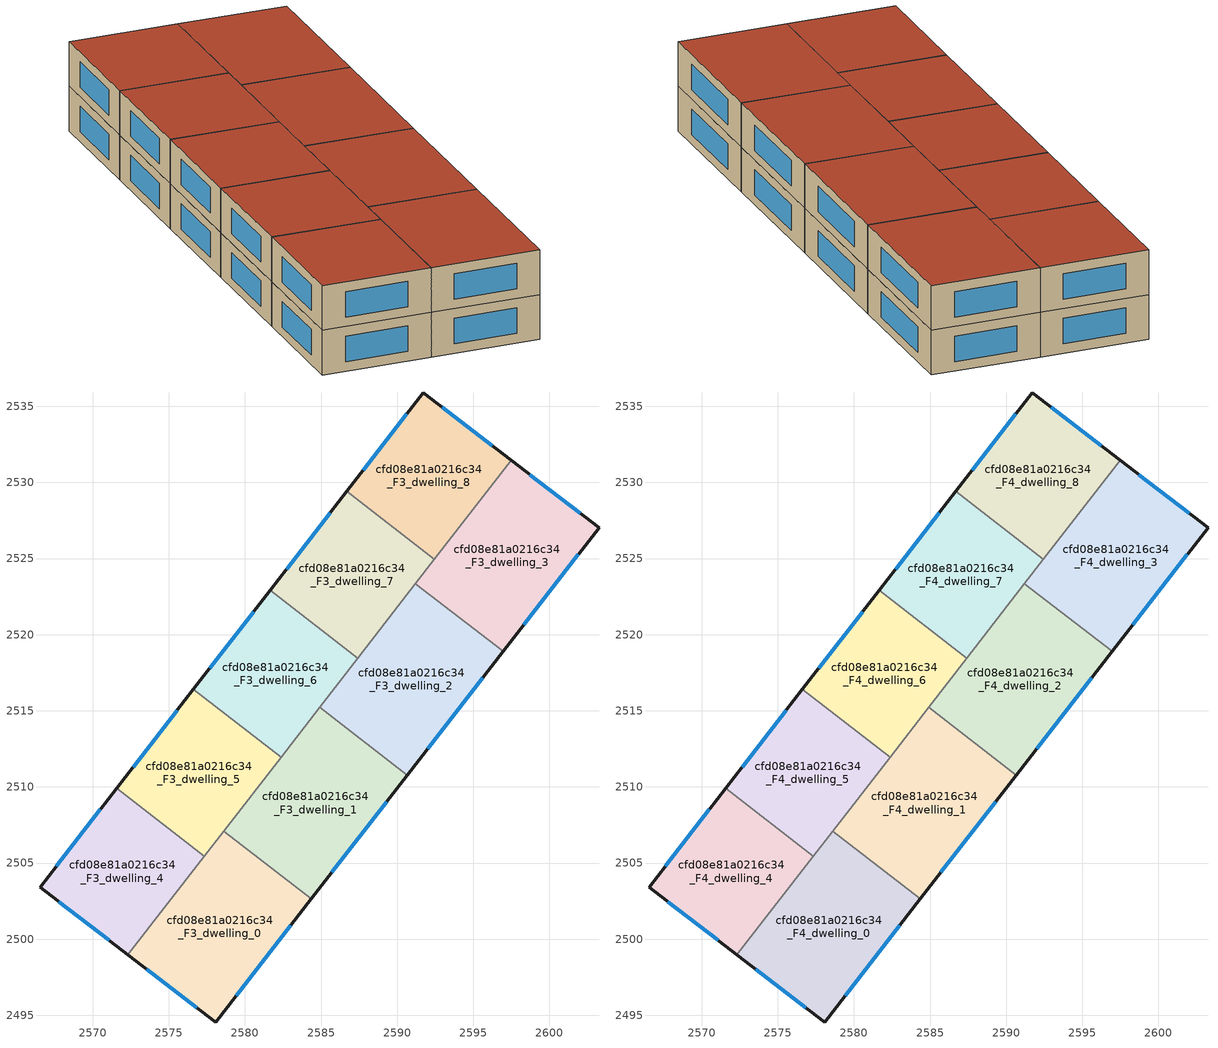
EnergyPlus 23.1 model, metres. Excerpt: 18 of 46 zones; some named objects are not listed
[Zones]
cfd08e81a0216c34_F3_dwelling_0
 floor to cfd08e81a0216c34_F2_dwelling_0 (EU_floor_Construction): 2584.37,2502.65 2578.08,2494.53 2572.31,2498.97 2578.61,2507.1 z9
 wall outside (EU_wall_Construction): 2572.31,2498.97 2578.08,2494.53 2584.37,2502.65 z9:12
 wall to cfd08e81a0216c34_F3_dwelling_1 (EU_wall_Construction): 2584.37,2502.65 2578.61,2507.1 z9:12
 wall to cfd08e81a0216c34_F3_dwelling_4 (EU_wall_Construction): 2577.34,2505.46 2572.31,2498.97 z9:12
 wall to cfd08e81a0216c34_F3_dwelling_5 (EU_wall_Construction): 2578.61,2507.1 2577.34,2505.46 z9:12
 window (EU_Window_Construction): 2579.43,2496.27 2583.02,2500.91 / 2573.55,2498.02 2576.84,2495.48 z9.64:11.36
cfd08e81a0216c34_F3_dwelling_1
 floor to cfd08e81a0216c34_F2_dwelling_1 (EU_floor_Construction): 2590.66,2510.77 2584.37,2502.65 2578.61,2507.1 2584.91,2515.23 z9
 wall outside (EU_wall_Construction): 2584.37,2502.65 2590.66,2510.77 z9:12
 wall to cfd08e81a0216c34_F3_dwelling_2 (EU_wall_Construction): 2590.66,2510.77 2584.91,2515.23 z9:12
 wall to cfd08e81a0216c34_F3_dwelling_5 (EU_wall_Construction): 2582.37,2511.96 2578.61,2507.1 z9:12
 wall to cfd08e81a0216c34_F3_dwelling_6 (EU_wall_Construction): 2584.9,2515.23 2582.37,2511.96 z9:12
 window (EU_Window_Construction): 2585.71,2504.39 2589.31,2509.03 z9.64:11.36
cfd08e81a0216c34_F3_dwelling_2
 floor to cfd08e81a0216c34_F2_dwelling_2 (EU_floor_Construction): 2596.95,2518.89 2590.66,2510.77 2584.91,2515.23 2591.2,2523.35 z9
 wall outside (EU_wall_Construction): 2590.66,2510.77 2596.95,2518.89 z9:12
 wall to cfd08e81a0216c34_F3_dwelling_3 (EU_wall_Construction): 2596.95,2518.89 2591.2,2523.35 z9:12
 wall to cfd08e81a0216c34_F3_dwelling_7 (EU_wall_Construction): 2591.2,2523.35 2587.41,2518.46 z9:12
 wall to cfd08e81a0216c34_F3_dwelling_6 (EU_wall_Construction): 2587.41,2518.46 2584.91,2515.23 z9:12
 window (EU_Window_Construction): 2592.01,2512.51 2595.6,2517.15 z9.64:11.36
cfd08e81a0216c34_F3_dwelling_3
 floor to cfd08e81a0216c34_F2_dwelling_3 (EU_floor_Construction): 2603.25,2527.03 2596.95,2518.89 2591.2,2523.35 2597.48,2531.47 z9
 wall outside (EU_wall_Construction): 2596.95,2518.89 2603.25,2527.03 2597.48,2531.47 z9:12
 wall to cfd08e81a0216c34_F3_dwelling_8 (EU_wall_Construction): 2597.48,2531.47 2592.44,2524.95 z9:12
 wall to cfd08e81a0216c34_F3_dwelling_7 (EU_wall_Construction): 2592.44,2524.96 2591.2,2523.35 z9:12
 window (EU_Window_Construction): 2602.02,2527.98 2598.72,2530.52 / 2598.3,2520.64 2601.9,2525.29 z9.64:11.36
cfd08e81a0216c34_F3_dwelling_4
 floor to cfd08e81a0216c34_F2_dwelling_4 (EU_floor_Construction): 2577.34,2505.46 2572.31,2498.97 2566.54,2503.4 2571.58,2509.91 z9
 wall outside (EU_wall_Construction): 2571.58,2509.91 2566.54,2503.4 2572.31,2498.97 z9:12
 wall to cfd08e81a0216c34_F3_dwelling_5 (EU_wall_Construction): 2577.34,2505.46 2571.58,2509.91 z9:12
 window (EU_Window_Construction): 2567.78,2502.45 2571.07,2499.92 / 2570.5,2508.52 2567.62,2504.8 z9.64:11.36
cfd08e81a0216c34_F3_dwelling_5
 floor to cfd08e81a0216c34_F2_dwelling_5 (EU_floor_Construction): 2582.37,2511.96 2577.34,2505.46 2571.58,2509.91 2576.62,2516.41 z9
 wall outside (EU_wall_Construction): 2576.62,2516.41 2571.58,2509.91 z9:12
 wall to cfd08e81a0216c34_F3_dwelling_6 (EU_wall_Construction): 2582.37,2511.96 2576.62,2516.41 z9:12
 window (EU_Window_Construction): 2575.54,2515.02 2572.66,2511.31 z9.64:11.36
cfd08e81a0216c34_F3_dwelling_6
 floor to cfd08e81a0216c34_F2_dwelling_6 (EU_floor_Construction): 2587.41,2518.46 2582.37,2511.96 2576.62,2516.41 2581.65,2522.91 z9
 wall outside (EU_wall_Construction): 2581.65,2522.91 2576.62,2516.41 z9:12
 wall to cfd08e81a0216c34_F3_dwelling_7 (EU_wall_Construction): 2587.41,2518.46 2581.65,2522.91 z9:12
 window (EU_Window_Construction): 2580.57,2521.52 2577.69,2517.81 z9.64:11.36
cfd08e81a0216c34_F3_dwelling_7
 floor to cfd08e81a0216c34_F2_dwelling_7 (EU_floor_Construction): 2592.44,2524.96 2587.41,2518.46 2581.65,2522.91 2586.68,2529.41 z9
 wall outside (EU_wall_Construction): 2586.68,2529.41 2581.65,2522.91 z9:12
 wall to cfd08e81a0216c34_F3_dwelling_8 (EU_wall_Construction): 2592.44,2524.96 2586.68,2529.41 z9:12
 window (EU_Window_Construction): 2585.61,2528.02 2582.73,2524.31 z9.64:11.36
cfd08e81a0216c34_F3_dwelling_8
 floor to cfd08e81a0216c34_F2_dwelling_8 (EU_floor_Construction): 2597.48,2531.47 2592.44,2524.96 2586.68,2529.41 2591.71,2535.9 z9
 wall outside (EU_wall_Construction): 2597.48,2531.47 2591.71,2535.9 2586.68,2529.41 z9:12
 window (EU_Window_Construction): 2590.63,2534.51 2587.76,2530.8 / 2596.25,2532.42 2592.95,2534.95 z9.64:11.36
cfd08e81a0216c34_F4_dwelling_0
 floor to cfd08e81a0216c34_F3_dwelling_0 (EU_floor_Construction): 2584.37,2502.65 2578.08,2494.53 2572.31,2498.97 2578.61,2507.1 z12
 wall outside (EU_wall_Construction): 2572.31,2498.97 2578.08,2494.53 2584.37,2502.65 z12:15
 wall to cfd08e81a0216c34_F4_dwelling_1 (EU_wall_Construction): 2584.37,2502.65 2578.61,2507.1 z12:15
 wall to cfd08e81a0216c34_F4_dwelling_4 (EU_wall_Construction): 2577.34,2505.46 2572.31,2498.97 z12:15
 wall to cfd08e81a0216c34_F4_dwelling_5 (EU_wall_Construction): 2578.61,2507.1 2577.34,2505.46 z12:15
 window (EU_Window_Construction): 2579.43,2496.27 2583.02,2500.91 / 2573.55,2498.02 2576.84,2495.48 z12.64:14.36
 roof outside (EU_roof_Construction): 2578.08,2494.53 2584.37,2502.65 2578.61,2507.1 2572.31,2498.97 z15
cfd08e81a0216c34_F4_dwelling_1
 floor to cfd08e81a0216c34_F3_dwelling_1 (EU_floor_Construction): 2590.66,2510.77 2584.37,2502.65 2578.61,2507.1 2584.91,2515.23 z12
 wall outside (EU_wall_Construction): 2584.37,2502.65 2590.66,2510.77 z12:15
 wall to cfd08e81a0216c34_F4_dwelling_2 (EU_wall_Construction): 2590.66,2510.77 2584.91,2515.23 z12:15
 wall to cfd08e81a0216c34_F4_dwelling_5 (EU_wall_Construction): 2582.37,2511.96 2578.61,2507.1 z12:15
 wall to cfd08e81a0216c34_F4_dwelling_6 (EU_wall_Construction): 2584.9,2515.23 2582.37,2511.96 z12:15
 window (EU_Window_Construction): 2585.71,2504.39 2589.31,2509.03 z12.64:14.36
 roof outside (EU_roof_Construction): 2584.37,2502.65 2590.66,2510.77 2584.91,2515.23 2578.61,2507.1 z15
cfd08e81a0216c34_F4_dwelling_2
 floor to cfd08e81a0216c34_F3_dwelling_2 (EU_floor_Construction): 2596.95,2518.89 2590.66,2510.77 2584.91,2515.23 2591.2,2523.35 z12
 wall outside (EU_wall_Construction): 2590.66,2510.77 2596.95,2518.89 z12:15
 wall to cfd08e81a0216c34_F4_dwelling_3 (EU_wall_Construction): 2596.95,2518.89 2591.2,2523.35 z12:15
 wall to cfd08e81a0216c34_F4_dwelling_7 (EU_wall_Construction): 2591.2,2523.35 2587.41,2518.46 z12:15
 wall to cfd08e81a0216c34_F4_dwelling_6 (EU_wall_Construction): 2587.41,2518.46 2584.91,2515.23 z12:15
 window (EU_Window_Construction): 2592.01,2512.51 2595.6,2517.15 z12.64:14.36
 roof outside (EU_roof_Construction): 2590.66,2510.77 2596.95,2518.89 2591.2,2523.35 2584.91,2515.23 z15
cfd08e81a0216c34_F4_dwelling_3
 floor to cfd08e81a0216c34_F3_dwelling_3 (EU_floor_Construction): 2603.25,2527.03 2596.95,2518.89 2591.2,2523.35 2597.48,2531.47 z12
 wall outside (EU_wall_Construction): 2596.95,2518.89 2603.25,2527.03 2597.48,2531.47 z12:15
 wall to cfd08e81a0216c34_F4_dwelling_8 (EU_wall_Construction): 2597.48,2531.47 2592.44,2524.95 z12:15
 wall to cfd08e81a0216c34_F4_dwelling_7 (EU_wall_Construction): 2592.44,2524.96 2591.2,2523.35 z12:15
 window (EU_Window_Construction): 2602.02,2527.98 2598.72,2530.52 / 2598.3,2520.64 2601.9,2525.29 z12.64:14.36
 roof outside (EU_roof_Construction): 2596.95,2518.89 2603.25,2527.03 2597.48,2531.47 2591.2,2523.35 z15
cfd08e81a0216c34_F4_dwelling_4
 floor to cfd08e81a0216c34_F3_dwelling_4 (EU_floor_Construction): 2577.34,2505.46 2572.31,2498.97 2566.54,2503.4 2571.58,2509.91 z12
 wall outside (EU_wall_Construction): 2571.58,2509.91 2566.54,2503.4 2572.31,2498.97 z12:15
 wall to cfd08e81a0216c34_F4_dwelling_5 (EU_wall_Construction): 2577.34,2505.46 2571.58,2509.91 z12:15
 window (EU_Window_Construction): 2567.78,2502.45 2571.07,2499.92 / 2570.5,2508.52 2567.62,2504.8 z12.64:14.36
 roof outside (EU_roof_Construction): 2572.31,2498.97 2577.34,2505.46 2571.58,2509.91 2566.54,2503.4 z15
cfd08e81a0216c34_F4_dwelling_5
 floor to cfd08e81a0216c34_F3_dwelling_5 (EU_floor_Construction): 2582.37,2511.96 2577.34,2505.46 2571.58,2509.91 2576.62,2516.41 z12
 wall outside (EU_wall_Construction): 2576.62,2516.41 2571.58,2509.91 z12:15
 wall to cfd08e81a0216c34_F4_dwelling_6 (EU_wall_Construction): 2582.37,2511.96 2576.62,2516.41 z12:15
 window (EU_Window_Construction): 2575.54,2515.02 2572.66,2511.31 z12.64:14.36
 roof outside (EU_roof_Construction): 2577.34,2505.46 2582.37,2511.96 2576.62,2516.41 2571.58,2509.91 z15
cfd08e81a0216c34_F4_dwelling_6
 floor to cfd08e81a0216c34_F3_dwelling_6 (EU_floor_Construction): 2587.41,2518.46 2582.37,2511.96 2576.62,2516.41 2581.65,2522.91 z12
 wall outside (EU_wall_Construction): 2581.65,2522.91 2576.62,2516.41 z12:15
 wall to cfd08e81a0216c34_F4_dwelling_7 (EU_wall_Construction): 2587.41,2518.46 2581.65,2522.91 z12:15
 window (EU_Window_Construction): 2580.57,2521.52 2577.69,2517.81 z12.64:14.36
 roof outside (EU_roof_Construction): 2582.37,2511.96 2587.41,2518.46 2581.65,2522.91 2576.62,2516.41 z15
cfd08e81a0216c34_F4_dwelling_7
 floor to cfd08e81a0216c34_F3_dwelling_7 (EU_floor_Construction): 2592.44,2524.96 2587.41,2518.46 2581.65,2522.91 2586.68,2529.41 z12
 wall outside (EU_wall_Construction): 2586.68,2529.41 2581.65,2522.91 z12:15
 wall to cfd08e81a0216c34_F4_dwelling_8 (EU_wall_Construction): 2592.44,2524.96 2586.68,2529.41 z12:15
 window (EU_Window_Construction): 2585.61,2528.02 2582.73,2524.31 z12.64:14.36
 roof outside (EU_roof_Construction): 2587.41,2518.46 2592.44,2524.96 2586.68,2529.41 2581.65,2522.91 z15
cfd08e81a0216c34_F4_dwelling_8
 floor to cfd08e81a0216c34_F3_dwelling_8 (EU_floor_Construction): 2597.48,2531.47 2592.44,2524.96 2586.68,2529.41 2591.71,2535.9 z12
 wall outside (EU_wall_Construction): 2597.48,2531.47 2591.71,2535.9 2586.68,2529.41 z12:15
 window (EU_Window_Construction): 2590.63,2534.51 2587.76,2530.8 / 2596.25,2532.42 2592.95,2534.95 z12.64:14.36
 roof outside (EU_roof_Construction): 2592.44,2524.96 2597.48,2531.47 2591.71,2535.9 2586.68,2529.41 z15
[Building]
EU S2 Campaign: North Axis=0; Terrain=City; Solar Distribution=FullExterior
[Site:Location]
Yerevan-Zvartnots.Intl.AP: Latitude=40.15; Longitude=44.383; Time Zone=4; Elevation=854
[SizingPeriod:WeatherFileDays]
AnnualSizingPeriod: Begin Month=1; Begin Day of Month=1; End Month=12; End Day of Month=31; Day of Week for Start Day=Monday; Use Weather File Daylight Saving Period=No; Use Weather File Rain and Snow Indicators=No
[MATERIAL]
EU_InternalMass_Material: Roughness=MediumRough; Thickness=0.1; Conductivity=1; Density=1800; Specific Heat=900; Thermal Absorptance=0.9; Solar Absorptance=0.7; Visible Absorptance=0.7
[MATERIAL:NOMASS] Roughness=MediumRough; Thermal Absorptance=0.9; Solar Absorptance=0.7; Visible Absorptance=0.7
Name | Thermal Resistance
EU_wall_NoMass | 1.05043
EU_roof_NoMass | 1.45357
EU_floor_NoMass | 0.478065
[WINDOWMATERIAL:SIMPLEGLAZINGSYSTEM]
EU_Window_SimpleGlazing: UFactor=2.5566; Solar Heat Gain Coefficient=0.75; Visible Transmittance=0.75
[CONSTRUCTION]
EU_wall_Construction: EU_wall_NoMass
EU_roof_Construction: EU_roof_NoMass
EU_floor_Construction: EU_floor_NoMass
EU_Window_Construction: EU_Window_SimpleGlazing
EU_InternalMass_Construction: EU_InternalMass_Material
[ZONE] Type=1; Multiplier=1; Ceiling Height=autocalculate; Floor Area=autocalculate; Part of Total Floor Area=Yes
Name | Volume
cfd08e81a0216c34_F3_dwelling_0; cfd08e81a0216c34_F4_dwelling_0 | 224.385
cfd08e81a0216c34_F3_dwelling_1; cfd08e81a0216c34_F4_dwelling_1 | 224.342
cfd08e81a0216c34_F3_dwelling_2; cfd08e81a0216c34_F4_dwelling_2 | 224.355
cfd08e81a0216c34_F3_dwelling_3; cfd08e81a0216c34_F4_dwelling_3 | 224.384
cfd08e81a0216c34_F3_dwelling_4; cfd08e81a0216c34_F4_dwelling_4 | 179.518
cfd08e81a0216c34_F3_dwelling_5; cfd08e81a0216c34_F4_dwelling_5 | 179.528
cfd08e81a0216c34_F3_dwelling_6; cfd08e81a0216c34_F4_dwelling_6 | 179.529
cfd08e81a0216c34_F3_dwelling_7; cfd08e81a0216c34_F4_dwelling_7 | 179.495
cfd08e81a0216c34_F3_dwelling_8; cfd08e81a0216c34_F4_dwelling_8 | 179.519
[INTERNALMASS] Construction=EU_InternalMass_Construction
Name | Zone or ZoneList | Surface Area
cfd08e81a0216c34_F3_dwelling_0_EU_InternalMass | cfd08e81a0216c34_F3_dwelling_0 | 74.7952
cfd08e81a0216c34_F3_dwelling_1_EU_InternalMass | cfd08e81a0216c34_F3_dwelling_1 | 74.7808
cfd08e81a0216c34_F3_dwelling_2_EU_InternalMass | cfd08e81a0216c34_F3_dwelling_2 | 74.7888
cfd08e81a0216c34_F3_dwelling_3_EU_InternalMass | cfd08e81a0216c34_F3_dwelling_3 | 74.7949
cfd08e81a0216c34_F3_dwelling_4_EU_InternalMass | cfd08e81a0216c34_F3_dwelling_4 | 59.8393
cfd08e81a0216c34_F3_dwelling_5_EU_InternalMass | cfd08e81a0216c34_F3_dwelling_5 | 59.8427
cfd08e81a0216c34_F3_dwelling_6_EU_InternalMass | cfd08e81a0216c34_F3_dwelling_6 | 59.843
cfd08e81a0216c34_F3_dwelling_7_EU_InternalMass | cfd08e81a0216c34_F3_dwelling_7 | 59.8318
cfd08e81a0216c34_F3_dwelling_8_EU_InternalMass | cfd08e81a0216c34_F3_dwelling_8 | 59.8396
cfd08e81a0216c34_F4_dwelling_0_EU_InternalMass | cfd08e81a0216c34_F4_dwelling_0 | 74.7952
cfd08e81a0216c34_F4_dwelling_1_EU_InternalMass | cfd08e81a0216c34_F4_dwelling_1 | 74.7808
cfd08e81a0216c34_F4_dwelling_2_EU_InternalMass | cfd08e81a0216c34_F4_dwelling_2 | 74.7888
cfd08e81a0216c34_F4_dwelling_3_EU_InternalMass | cfd08e81a0216c34_F4_dwelling_3 | 74.7949
cfd08e81a0216c34_F4_dwelling_4_EU_InternalMass | cfd08e81a0216c34_F4_dwelling_4 | 59.8393
cfd08e81a0216c34_F4_dwelling_5_EU_InternalMass | cfd08e81a0216c34_F4_dwelling_5 | 59.8427
cfd08e81a0216c34_F4_dwelling_6_EU_InternalMass | cfd08e81a0216c34_F4_dwelling_6 | 59.843
cfd08e81a0216c34_F4_dwelling_7_EU_InternalMass | cfd08e81a0216c34_F4_dwelling_7 | 59.8318
cfd08e81a0216c34_F4_dwelling_8_EU_InternalMass | cfd08e81a0216c34_F4_dwelling_8 | 59.8396
[OTHEREQUIPMENT] Fuel Type=Electricity; Design Level Calculation Method=Watts/Area; Power per Zone Floor Area=1; Fraction Latent=0; Fraction Radiant=0; Fraction Lost=0; Carbon Dioxide Generation Rate=0; EndUse Subcategory=EU_Step8_InternalGains
Name | Zone or ZoneList or Space or SpaceList | Schedule
EU_Step8_InternalGain_cfd08e81a0216c34_F3_dwelling_0_f000 | cfd08e81a0216c34_F3_dwelling_0 | EU_Step8_GainSchedule_cfd08e81a0216c34_F3_dwelling_0_f000
EU_Step8_InternalGain_cfd08e81a0216c34_F3_dwelling_1_f000 | cfd08e81a0216c34_F3_dwelling_1 | EU_Step8_GainSchedule_cfd08e81a0216c34_F3_dwelling_1_f000
EU_Step8_InternalGain_cfd08e81a0216c34_F3_dwelling_2_f000 | cfd08e81a0216c34_F3_dwelling_2 | EU_Step8_GainSchedule_cfd08e81a0216c34_F3_dwelling_2_f000
EU_Step8_InternalGain_cfd08e81a0216c34_F3_dwelling_3_f000 | cfd08e81a0216c34_F3_dwelling_3 | EU_Step8_GainSchedule_cfd08e81a0216c34_F3_dwelling_3_f000
EU_Step8_InternalGain_cfd08e81a0216c34_F3_dwelling_4_f000 | cfd08e81a0216c34_F3_dwelling_4 | EU_Step8_GainSchedule_cfd08e81a0216c34_F3_dwelling_4_f000
EU_Step8_InternalGain_cfd08e81a0216c34_F3_dwelling_5_f000 | cfd08e81a0216c34_F3_dwelling_5 | EU_Step8_GainSchedule_cfd08e81a0216c34_F3_dwelling_5_f000
EU_Step8_InternalGain_cfd08e81a0216c34_F3_dwelling_6_f000 | cfd08e81a0216c34_F3_dwelling_6 | EU_Step8_GainSchedule_cfd08e81a0216c34_F3_dwelling_6_f000
EU_Step8_InternalGain_cfd08e81a0216c34_F3_dwelling_7_f000 | cfd08e81a0216c34_F3_dwelling_7 | EU_Step8_GainSchedule_cfd08e81a0216c34_F3_dwelling_7_f000
EU_Step8_InternalGain_cfd08e81a0216c34_F3_dwelling_8_f000 | cfd08e81a0216c34_F3_dwelling_8 | EU_Step8_GainSchedule_cfd08e81a0216c34_F3_dwelling_8_f000
EU_Step8_InternalGain_cfd08e81a0216c34_F4_dwelling_0_f000 | cfd08e81a0216c34_F4_dwelling_0 | EU_Step8_GainSchedule_cfd08e81a0216c34_F4_dwelling_0_f000
EU_Step8_InternalGain_cfd08e81a0216c34_F4_dwelling_1_f000 | cfd08e81a0216c34_F4_dwelling_1 | EU_Step8_GainSchedule_cfd08e81a0216c34_F4_dwelling_1_f000
EU_Step8_InternalGain_cfd08e81a0216c34_F4_dwelling_2_f000 | cfd08e81a0216c34_F4_dwelling_2 | EU_Step8_GainSchedule_cfd08e81a0216c34_F4_dwelling_2_f000
EU_Step8_InternalGain_cfd08e81a0216c34_F4_dwelling_3_f000 | cfd08e81a0216c34_F4_dwelling_3 | EU_Step8_GainSchedule_cfd08e81a0216c34_F4_dwelling_3_f000
EU_Step8_InternalGain_cfd08e81a0216c34_F4_dwelling_4_f000 | cfd08e81a0216c34_F4_dwelling_4 | EU_Step8_GainSchedule_cfd08e81a0216c34_F4_dwelling_4_f000
EU_Step8_InternalGain_cfd08e81a0216c34_F4_dwelling_5_f000 | cfd08e81a0216c34_F4_dwelling_5 | EU_Step8_GainSchedule_cfd08e81a0216c34_F4_dwelling_5_f000
EU_Step8_InternalGain_cfd08e81a0216c34_F4_dwelling_6_f000 | cfd08e81a0216c34_F4_dwelling_6 | EU_Step8_GainSchedule_cfd08e81a0216c34_F4_dwelling_6_f000
EU_Step8_InternalGain_cfd08e81a0216c34_F4_dwelling_7_f000 | cfd08e81a0216c34_F4_dwelling_7 | EU_Step8_GainSchedule_cfd08e81a0216c34_F4_dwelling_7_f000
EU_Step8_InternalGain_cfd08e81a0216c34_F4_dwelling_8_f000 | cfd08e81a0216c34_F4_dwelling_8 | EU_Step8_GainSchedule_cfd08e81a0216c34_F4_dwelling_8_f000
[ZONEVENTILATION:DESIGNFLOWRATE] Schedule=EU_AlwaysOn; Design Flow Rate Calculation Method=AirChanges/Hour; Air Changes per Hour=0.557805; Ventilation Type=Natural; Fan Pressure Rise=0; Fan Total Efficiency=1; Constant Term Coefficient=1; Temperature Term Coefficient=0; Velocity Term Coefficient=0; Velocity Squared Term Coefficient=0; Minimum Indoor Temperature=-100; Maximum Indoor Temperature=100; Delta Temperature=-100; Minimum Outdoor Temperature=-100; Maximum Outdoor Temperature=100; Maximum Wind Speed=40
Name | Zone or ZoneList or Space or SpaceList
EU_ConstantAir_cfd08e81a0216c34_F3_dwelling_0 | cfd08e81a0216c34_F3_dwelling_0
EU_ConstantAir_cfd08e81a0216c34_F3_dwelling_1 | cfd08e81a0216c34_F3_dwelling_1
EU_ConstantAir_cfd08e81a0216c34_F3_dwelling_2 | cfd08e81a0216c34_F3_dwelling_2
EU_ConstantAir_cfd08e81a0216c34_F3_dwelling_3 | cfd08e81a0216c34_F3_dwelling_3
EU_ConstantAir_cfd08e81a0216c34_F3_dwelling_4 | cfd08e81a0216c34_F3_dwelling_4
EU_ConstantAir_cfd08e81a0216c34_F3_dwelling_5 | cfd08e81a0216c34_F3_dwelling_5
EU_ConstantAir_cfd08e81a0216c34_F3_dwelling_6 | cfd08e81a0216c34_F3_dwelling_6
EU_ConstantAir_cfd08e81a0216c34_F3_dwelling_7 | cfd08e81a0216c34_F3_dwelling_7
EU_ConstantAir_cfd08e81a0216c34_F3_dwelling_8 | cfd08e81a0216c34_F3_dwelling_8
EU_ConstantAir_cfd08e81a0216c34_F4_dwelling_0 | cfd08e81a0216c34_F4_dwelling_0
EU_ConstantAir_cfd08e81a0216c34_F4_dwelling_1 | cfd08e81a0216c34_F4_dwelling_1
EU_ConstantAir_cfd08e81a0216c34_F4_dwelling_2 | cfd08e81a0216c34_F4_dwelling_2
EU_ConstantAir_cfd08e81a0216c34_F4_dwelling_3 | cfd08e81a0216c34_F4_dwelling_3
EU_ConstantAir_cfd08e81a0216c34_F4_dwelling_4 | cfd08e81a0216c34_F4_dwelling_4
EU_ConstantAir_cfd08e81a0216c34_F4_dwelling_5 | cfd08e81a0216c34_F4_dwelling_5
EU_ConstantAir_cfd08e81a0216c34_F4_dwelling_6 | cfd08e81a0216c34_F4_dwelling_6
EU_ConstantAir_cfd08e81a0216c34_F4_dwelling_7 | cfd08e81a0216c34_F4_dwelling_7
EU_ConstantAir_cfd08e81a0216c34_F4_dwelling_8 | cfd08e81a0216c34_F4_dwelling_8
[HVACTEMPLATE:ZONE:IDEALLOADSAIRSYSTEM] System Availability Schedule=EU_AlwaysOn; Maximum Heating Supply Air Temperature=50; Minimum Cooling Supply Air Temperature=13; Maximum Heating Supply Air Humidity Ratio=0.0156; Minimum Cooling Supply Air Humidity Ratio=0.0077; Heating Limit=NoLimit; Cooling Limit=NoLimit; Heating Availability Schedule=EU_AlwaysOn; Cooling Availability Schedule=EU_CoolingOff; Dehumidification Control Type=ConstantSensibleHeatRatio; Cooling Sensible Heat Ratio=0.7; Dehumidification Setpoint=60; Humidification Control Type=None; Humidification Setpoint=30; Outdoor Air Method=None; Outdoor Air Flow Rate per Person=0.00944; Outdoor Air Flow Rate per Zone Floor Area=0; Outdoor Air Flow Rate per Zone=0; Demand Controlled Ventilation Type=None; Outdoor Air Economizer Type=NoEconomizer; Heat Recovery Type=None; Sensible Heat Recovery Effectiveness=0.7; Latent Heat Recovery Effectiveness=0.65
Name | Template Thermostat
cfd08e81a0216c34_F3_dwelling_0 | EU_HeatOnly_cfd08e81a0216c34_F3_dwelling_0
cfd08e81a0216c34_F3_dwelling_1 | EU_HeatOnly_cfd08e81a0216c34_F3_dwelling_1
cfd08e81a0216c34_F3_dwelling_2 | EU_HeatOnly_cfd08e81a0216c34_F3_dwelling_2
cfd08e81a0216c34_F3_dwelling_3 | EU_HeatOnly_cfd08e81a0216c34_F3_dwelling_3
cfd08e81a0216c34_F3_dwelling_4 | EU_HeatOnly_cfd08e81a0216c34_F3_dwelling_4
cfd08e81a0216c34_F3_dwelling_5 | EU_HeatOnly_cfd08e81a0216c34_F3_dwelling_5
cfd08e81a0216c34_F3_dwelling_6 | EU_HeatOnly_cfd08e81a0216c34_F3_dwelling_6
cfd08e81a0216c34_F3_dwelling_7 | EU_HeatOnly_cfd08e81a0216c34_F3_dwelling_7
cfd08e81a0216c34_F3_dwelling_8 | EU_HeatOnly_cfd08e81a0216c34_F3_dwelling_8
cfd08e81a0216c34_F4_dwelling_0 | EU_HeatOnly_cfd08e81a0216c34_F4_dwelling_0
cfd08e81a0216c34_F4_dwelling_1 | EU_HeatOnly_cfd08e81a0216c34_F4_dwelling_1
cfd08e81a0216c34_F4_dwelling_2 | EU_HeatOnly_cfd08e81a0216c34_F4_dwelling_2
cfd08e81a0216c34_F4_dwelling_3 | EU_HeatOnly_cfd08e81a0216c34_F4_dwelling_3
cfd08e81a0216c34_F4_dwelling_4 | EU_HeatOnly_cfd08e81a0216c34_F4_dwelling_4
cfd08e81a0216c34_F4_dwelling_5 | EU_HeatOnly_cfd08e81a0216c34_F4_dwelling_5
cfd08e81a0216c34_F4_dwelling_6 | EU_HeatOnly_cfd08e81a0216c34_F4_dwelling_6
cfd08e81a0216c34_F4_dwelling_7 | EU_HeatOnly_cfd08e81a0216c34_F4_dwelling_7
cfd08e81a0216c34_F4_dwelling_8 | EU_HeatOnly_cfd08e81a0216c34_F4_dwelling_8
[SIZING:ZONE] Zone Cooling Design Supply Air Temperature Input Method=SupplyAirTemperature; Zone Cooling Design Supply Air Temperature=13; Zone Heating Design Supply Air Temperature Input Method=SupplyAirTemperature; Zone Heating Design Supply Air Temperature=50; Zone Cooling Design Supply Air Humidity Ratio=0.008; Zone Heating Design Supply Air Humidity Ratio=0.008; Cooling Design Air Flow Method=DesignDay; Cooling Design Air Flow Rate=0; Cooling Minimum Air Flow per Zone Floor Area=0.000762; Cooling Minimum Air Flow=0; Cooling Minimum Air Flow Fraction=0.2; Heating Design Air Flow Method=DesignDay; Heating Design Air Flow Rate=0; Heating Maximum Air Flow per Zone Floor Area=0.002032; Heating Maximum Air Flow=0.141576; Heating Maximum Air Flow Fraction=0.3; Account for Dedicated Outdoor Air System=No; Dedicated Outdoor Air System Control Strategy=NeutralSupplyAir; Dedicated Outdoor Air Low Setpoint Temperature for Design=autosize; Dedicated Outdoor Air High Setpoint Temperature for Design=autosize; Zone Load Sizing Method=Sensible Load Only No Latent Load; Zone Latent Cooling Design Supply Air Humidity Ratio Input Method=HumidityRatioDifference; Zone Cooling Design Supply Air Humidity Ratio Difference=0.005; Zone Latent Heating Design Supply Air Humidity Ratio Input Method=HumidityRatioDifference; Zone Humidification Design Supply Air Humidity Ratio Difference=0.005
cfd08e81a0216c34_F3_dwelling_0; cfd08e81a0216c34_F3_dwelling_1; cfd08e81a0216c34_F3_dwelling_2; cfd08e81a0216c34_F3_dwelling_3; cfd08e81a0216c34_F3_dwelling_4; cfd08e81a0216c34_F3_dwelling_5; cfd08e81a0216c34_F3_dwelling_6; cfd08e81a0216c34_F3_dwelling_7; cfd08e81a0216c34_F3_dwelling_8; cfd08e81a0216c34_F4_dwelling_0; cfd08e81a0216c34_F4_dwelling_1; cfd08e81a0216c34_F4_dwelling_2; cfd08e81a0216c34_F4_dwelling_3; cfd08e81a0216c34_F4_dwelling_4; cfd08e81a0216c34_F4_dwelling_5; cfd08e81a0216c34_F4_dwelling_6; cfd08e81a0216c34_F4_dwelling_7; cfd08e81a0216c34_F4_dwelling_8
[SCHEDULE:CONSTANT]
Name | Hourly Value
EU_AlwaysOn | 1
EU_CoolingOff | 0
[SCHEDULE:FILE] Column Number=1; Rows to Skip at Top=0; Number of Hours of Data=8760; Column Separator=Comma; Interpolate to Timestep=No; Minutes per Item=60; Adjust Schedule for Daylight Savings=Yes
Name | File
EU_Step8_GainSchedule_cfd08e81a0216c34_F3_dwelling_0_f000 | ../../schedules/cfd08e81a0216c34/cfd08e81a0216c34_F3_dwelling_0_f000_gain.csv
EU_Step8_GainSchedule_cfd08e81a0216c34_F3_dwelling_1_f000 | ../../schedules/cfd08e81a0216c34/cfd08e81a0216c34_F3_dwelling_1_f000_gain.csv
EU_Step8_GainSchedule_cfd08e81a0216c34_F3_dwelling_2_f000 | ../../schedules/cfd08e81a0216c34/cfd08e81a0216c34_F3_dwelling_2_f000_gain.csv
EU_Step8_GainSchedule_cfd08e81a0216c34_F3_dwelling_3_f000 | ../../schedules/cfd08e81a0216c34/cfd08e81a0216c34_F3_dwelling_3_f000_gain.csv
EU_Step8_GainSchedule_cfd08e81a0216c34_F3_dwelling_4_f000 | ../../schedules/cfd08e81a0216c34/cfd08e81a0216c34_F3_dwelling_4_f000_gain.csv
EU_Step8_GainSchedule_cfd08e81a0216c34_F3_dwelling_5_f000 | ../../schedules/cfd08e81a0216c34/cfd08e81a0216c34_F3_dwelling_5_f000_gain.csv
EU_Step8_GainSchedule_cfd08e81a0216c34_F3_dwelling_6_f000 | ../../schedules/cfd08e81a0216c34/cfd08e81a0216c34_F3_dwelling_6_f000_gain.csv
EU_Step8_GainSchedule_cfd08e81a0216c34_F3_dwelling_7_f000 | ../../schedules/cfd08e81a0216c34/cfd08e81a0216c34_F3_dwelling_7_f000_gain.csv
EU_Step8_GainSchedule_cfd08e81a0216c34_F3_dwelling_8_f000 | ../../schedules/cfd08e81a0216c34/cfd08e81a0216c34_F3_dwelling_8_f000_gain.csv
EU_Step8_GainSchedule_cfd08e81a0216c34_F4_dwelling_0_f000 | ../../schedules/cfd08e81a0216c34/cfd08e81a0216c34_F4_dwelling_0_f000_gain.csv
EU_Step8_GainSchedule_cfd08e81a0216c34_F4_dwelling_1_f000 | ../../schedules/cfd08e81a0216c34/cfd08e81a0216c34_F4_dwelling_1_f000_gain.csv
EU_Step8_GainSchedule_cfd08e81a0216c34_F4_dwelling_2_f000 | ../../schedules/cfd08e81a0216c34/cfd08e81a0216c34_F4_dwelling_2_f000_gain.csv
EU_Step8_GainSchedule_cfd08e81a0216c34_F4_dwelling_3_f000 | ../../schedules/cfd08e81a0216c34/cfd08e81a0216c34_F4_dwelling_3_f000_gain.csv
EU_Step8_GainSchedule_cfd08e81a0216c34_F4_dwelling_4_f000 | ../../schedules/cfd08e81a0216c34/cfd08e81a0216c34_F4_dwelling_4_f000_gain.csv
EU_Step8_GainSchedule_cfd08e81a0216c34_F4_dwelling_5_f000 | ../../schedules/cfd08e81a0216c34/cfd08e81a0216c34_F4_dwelling_5_f000_gain.csv
EU_Step8_GainSchedule_cfd08e81a0216c34_F4_dwelling_6_f000 | ../../schedules/cfd08e81a0216c34/cfd08e81a0216c34_F4_dwelling_6_f000_gain.csv
EU_Step8_GainSchedule_cfd08e81a0216c34_F4_dwelling_7_f000 | ../../schedules/cfd08e81a0216c34/cfd08e81a0216c34_F4_dwelling_7_f000_gain.csv
EU_Step8_GainSchedule_cfd08e81a0216c34_F4_dwelling_8_f000 | ../../schedules/cfd08e81a0216c34/cfd08e81a0216c34_F4_dwelling_8_f000_gain.csv
